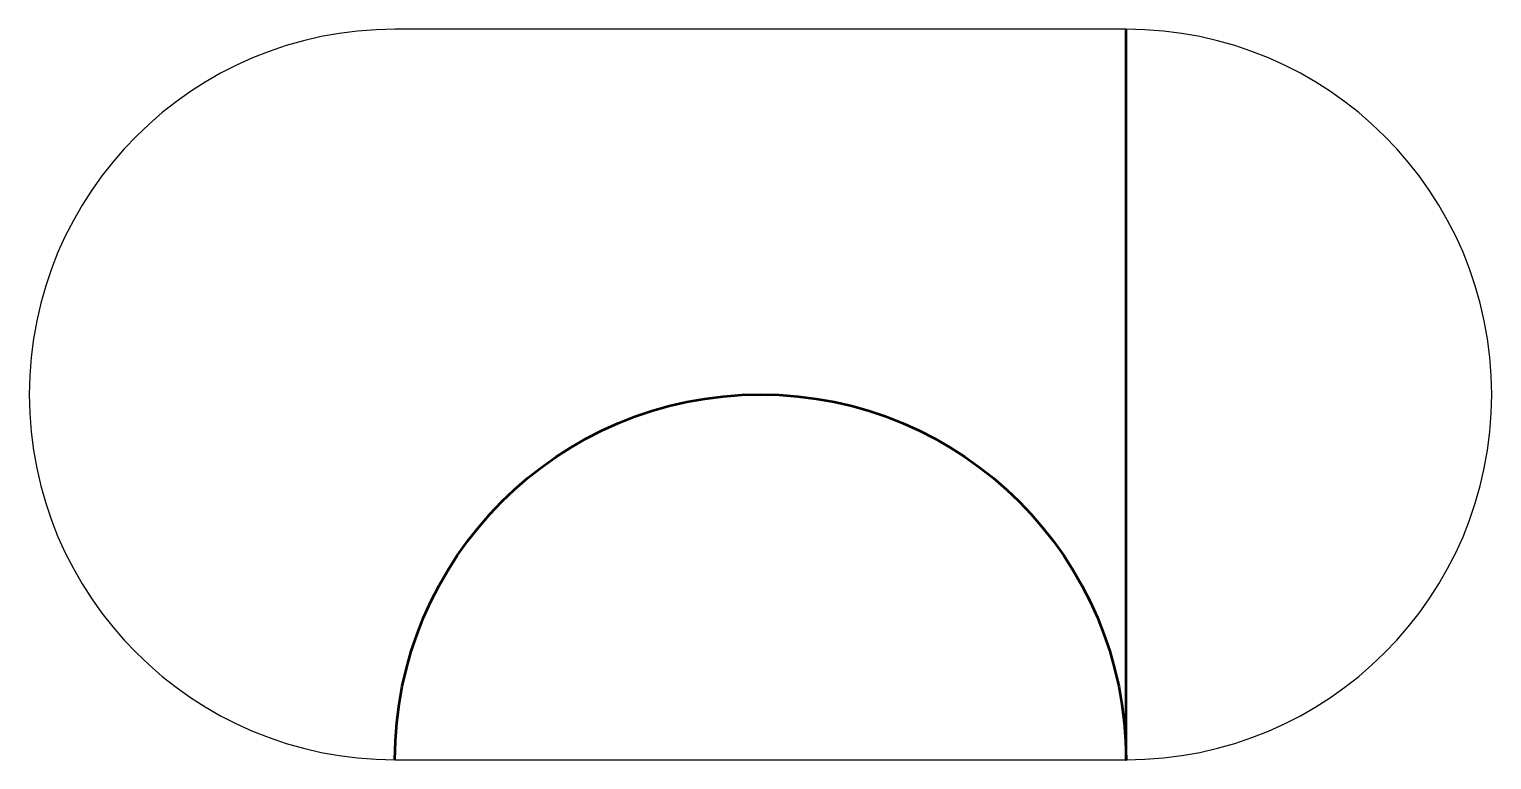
# Model space of a CAD drawing. Header units: inches. Extents: x -5 to 15, y 0 to 10.
import ezdxf

# ---------------------------------------------------------------- set-up
doc = ezdxf.new("R2010")
doc.units = ezdxf.units.IN
doc.header["$MEASUREMENT"] = 0

msp = doc.modelspace()

# ---------------------------------------------------------------- linework, layer by layer
at = {"color": 4, "lineweight": -2}
msp.add_lwpolyline([(0, 0), (10, 0, 1), (10, 10), (0, 10, 1)], format="xyb", close=True, dxfattribs=at)
at = {"lineweight": 50}
msp.add_lwpolyline([(0, 0, -1), (10, 0), (10, 10)], format="xyb", dxfattribs=at)

doc.saveas('drawing.dxf')
